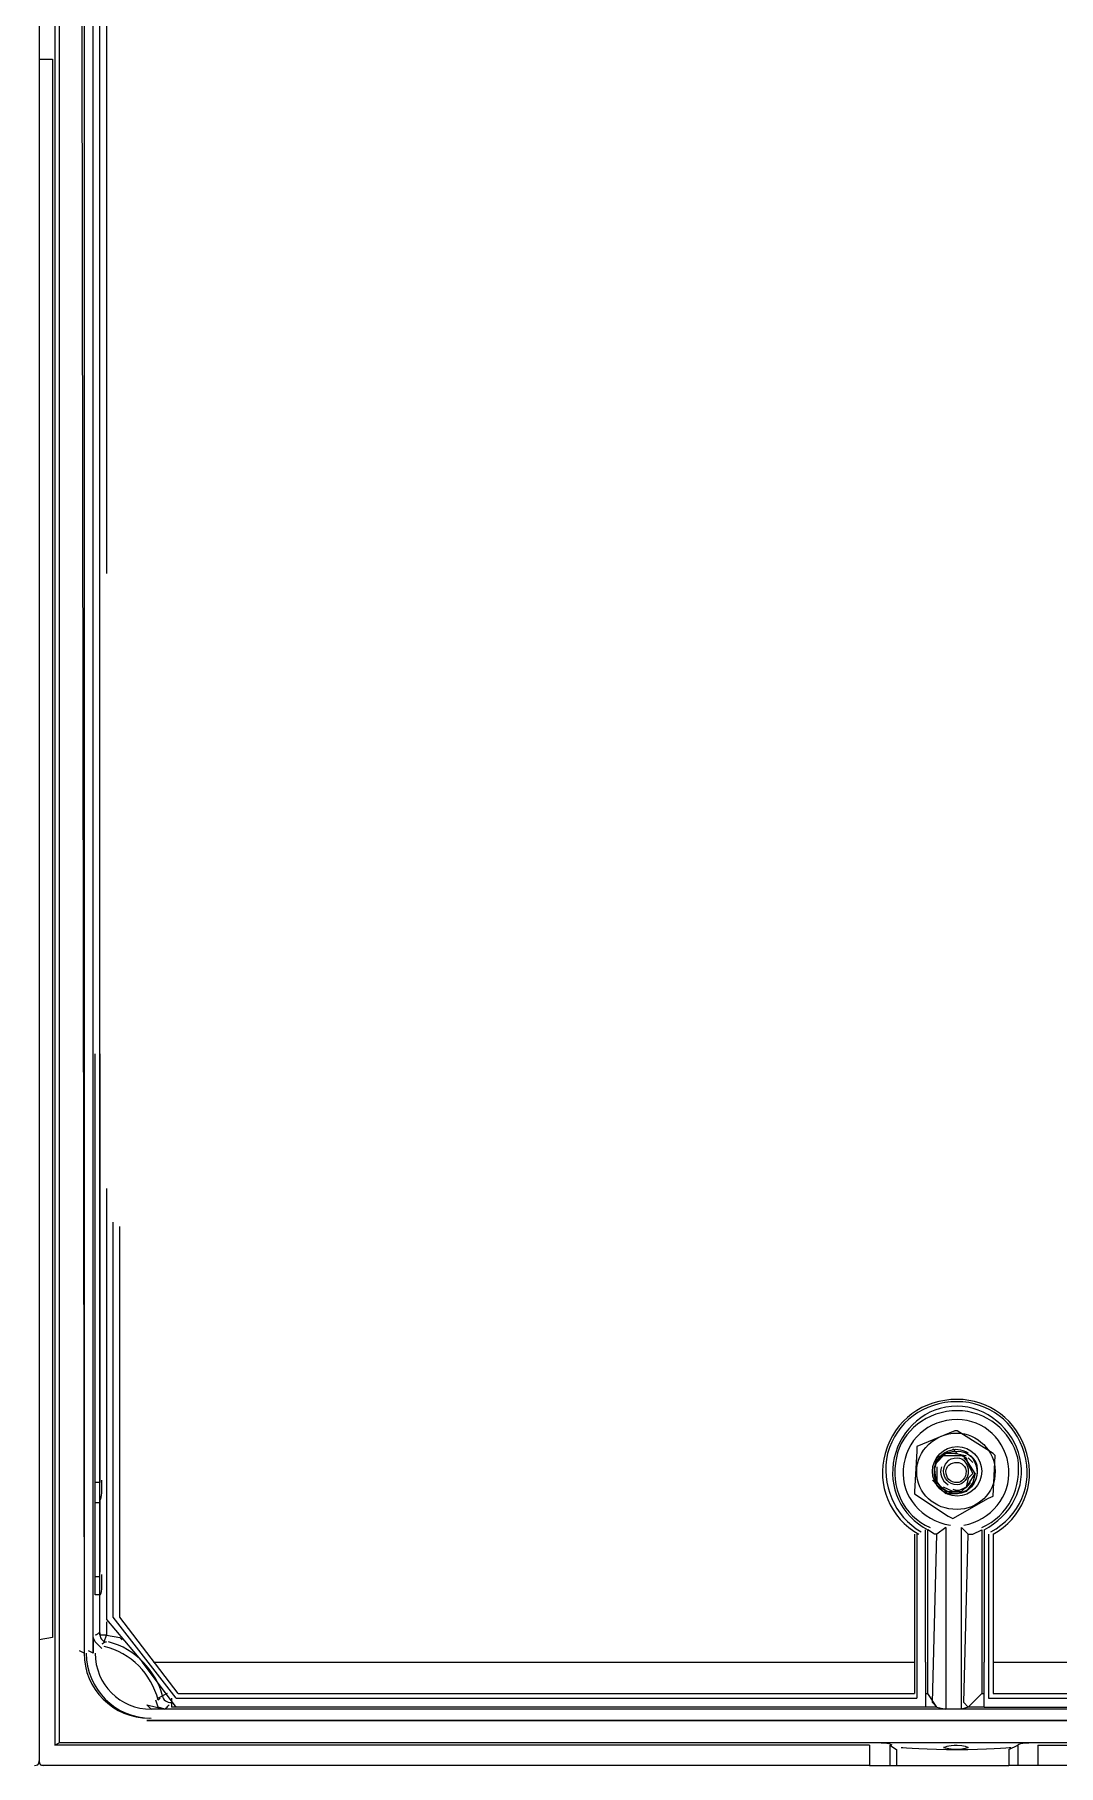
# Model space of a CAD drawing. Header units: metres. Extents: x 2999 to 3164, y 1641 to 1678.
# Drawn here: x 3002.919 to 3003.627, y 1650.142 to 1651.339 of the extents above; entities that cross this region are included whole.
import ezdxf

# ---------------------------------------------------------------- set-up
doc = ezdxf.new("R2010")
doc.units = ezdxf.units.M

msp = doc.modelspace()

# ---------------------------------------------------------------- linework, layer by layer
at = {"color": 7, "linetype": 'Continuous', "lineweight": 20, "true_color": 0x000007}
for points in [[(3002.922, 1652.675), (3002.922, 1650.1437), (3002.922, 1650.1437)], [(3002.922, 1652.675), (3002.922, 1650.1437), (3002.922, 1650.1437)], [(3002.9639, 1650.6761), (3002.9639, 1652.5927), (3002.9593, 1652.5974), (3002.9593, 1652.4592)], [(3002.936, 1652.5834), (3002.936, 1650.1577), (3002.936, 1650.1577)], [(3002.9639, 1652.5927), (3002.9686, 1652.5927), (3002.9686, 1650.9663)], [(3002.9329, 1652.5756), (3002.9329, 1650.1562), (3002.9329, 1650.1562)], [(3002.9531, 1652.4655), (3002.9499, 1652.4686), (3002.9531, 1650.2198)], [(3002.9593, 1650.2198), (3002.9593, 1652.4592), (3002.9531, 1652.4655), (3002.9531, 1650.2198)], [(3002.922, 1651.3217), (3002.9313, 1651.3217), (3002.9313, 1650.2307), (3002.922, 1650.2291)], [(3002.9639, 1650.2322), (3002.9639, 1650.6761), (3002.9639, 1650.6761)], [(3002.9639, 1650.2601), (3002.9608, 1650.2601), (3002.9608, 1650.6342)], [(3002.9639, 1650.6342), (3002.9639, 1650.3377), (3002.9639, 1650.3377)], [(3002.9686, 1650.541), (3002.9686, 1650.2431), (3002.9686, 1650.2431)], [(3002.9732, 1650.2446), (3002.9732, 1650.5178), (3002.9732, 1650.5178)], [(3002.9779, 1650.2446), (3002.9779, 1650.5147), (3002.9779, 1650.5147)], [(3003.5645, 1650.3362), (3003.5692, 1650.3439), (3003.5645, 1650.3517), (3003.5614, 1650.3564), (3003.5552, 1650.3579), (3003.549, 1650.3579), (3003.5428, 1650.3548), (3003.5412, 1650.3486), (3003.5412, 1650.3424), (3003.5428, 1650.3362), (3003.5474, 1650.3315), (3003.5443, 1650.3346)], [(3003.5506, 1650.33), (3003.5474, 1650.3315), (3003.5428, 1650.3362), (3003.5412, 1650.3424), (3003.5412, 1650.3486), (3003.5428, 1650.3517), (3003.5474, 1650.3564), (3003.5537, 1650.3564), (3003.5599, 1650.3564), (3003.563, 1650.3548), (3003.5645, 1650.3502), (3003.5676, 1650.3439), (3003.5645, 1650.3408), (3003.563, 1650.3346), (3003.5568, 1650.3315), (3003.5537, 1650.3315), (3003.5474, 1650.3346)], [(3003.5568, 1650.3579), (3003.5537, 1650.361), (3003.5537, 1650.361)], [(3003.5552, 1650.3579), (3003.5568, 1650.3579), (3003.5568, 1650.3579)], [(3003.5599, 1650.3564), (3003.563, 1650.3564), (3003.563, 1650.3564)], [(3003.5428, 1650.3486), (3003.5428, 1650.3377), (3003.549, 1650.3315), (3003.5599, 1650.3315), (3003.5645, 1650.3362)], [(3003.5692, 1650.3439), (3003.5676, 1650.3377), (3003.563, 1650.3315), (3003.5568, 1650.33), (3003.5506, 1650.33)], [(3003.5645, 1650.3517), (3003.5614, 1650.3548), (3003.5614, 1650.3548)], [(3003.5676, 1650.3517), (3003.5645, 1650.3548), (3003.5645, 1650.3548)], [(3002.9639, 1650.3377), (3002.9608, 1650.3377), (3002.9608, 1650.3377)], [(3003.5428, 1650.3362), (3003.5397, 1650.3393), (3003.5397, 1650.3393)], [(3003.549, 1650.33), (3003.5474, 1650.3315), (3003.5474, 1650.3315)], [(3003.5676, 1650.3377), (3003.5676, 1650.3362), (3003.5676, 1650.3362)], [(3002.9639, 1650.3238), (3002.9608, 1650.3238), (3002.9608, 1650.3238)], [(3003.5273, 1650.302), (3003.5273, 1650.1919), (3003.5273, 1650.1919)], [(3003.5288, 1650.302), (3003.5288, 1650.1887), (3003.5288, 1650.1887)], [(3003.535, 1650.2136), (3003.535, 1650.3051), (3003.535, 1650.3051)], [(3003.549, 1650.3067), (3003.5428, 1650.302), (3003.5412, 1650.302), (3003.5366, 1650.3051)], [(3003.5428, 1650.1825), (3003.5366, 1650.1919), (3003.5366, 1650.3051)], [(3003.5428, 1650.1825), (3003.5397, 1650.1856), (3003.5428, 1650.302)], [(3003.549, 1650.3067), (3003.549, 1650.181), (3003.549, 1650.181)], [(3003.5599, 1650.3067), (3003.5645, 1650.302), (3003.5676, 1650.302), (3003.5738, 1650.3051)], [(3003.5599, 1650.181), (3003.5599, 1650.3067), (3003.5599, 1650.3067)], [(3003.5645, 1650.1825), (3003.5614, 1650.1856), (3003.5645, 1650.302)], [(3003.5738, 1650.3051), (3003.5738, 1650.1919), (3003.5645, 1650.1825)], [(3003.5754, 1650.3051), (3003.5754, 1650.2136), (3003.5754, 1650.2136)], [(3003.5785, 1650.302), (3003.5785, 1650.1887), (3003.5785, 1650.1887)], [(3003.5816, 1650.302), (3003.5816, 1650.1919), (3003.5816, 1650.1919)], [(3002.9639, 1650.2726), (3002.9608, 1650.2726), (3002.9608, 1650.2726)], [(3002.9639, 1650.2601), (3002.9608, 1650.2601), (3002.9608, 1650.2601)], [(3002.9686, 1650.2431), (3002.9934, 1650.2136), (3002.9934, 1650.2136)], [(3002.9686, 1650.2415), (3002.9686, 1650.2322), (3002.9686, 1650.2322)], [(3003.0167, 1650.1887), (3002.9732, 1650.2446), (3002.9732, 1650.2446)], [(3003.0182, 1650.1919), (3002.9779, 1650.2446), (3002.9779, 1650.2446)], [(3002.9593, 1650.2307), (3002.9593, 1650.2198), (3002.9593, 1650.2198)], [(3002.9655, 1650.2229), (3002.9608, 1650.2275), (3002.9593, 1650.2307)], [(3002.967, 1650.2275), (3002.9686, 1650.2322), (3002.9639, 1650.2322)], [(3002.9686, 1650.2322), (3002.9779, 1650.2307), (3002.9794, 1650.2291)], [(3002.9531, 1650.2198), (3002.9499, 1650.2213), (3002.9499, 1650.2213)], [(3002.9593, 1650.2198), (3002.9562, 1650.2213), (3002.9562, 1650.2213)], [(3003.0167, 1650.1825), (3002.9934, 1650.2136), (3002.9934, 1650.2136)], [(3003.0012, 1650.2136), (3003.5273, 1650.2136), (3003.5273, 1650.2136)], [(3003.535, 1650.2136), (3003.535, 1650.1825), (3003.0167, 1650.1825)], [(3003.5754, 1650.1825), (3003.5754, 1650.2136), (3003.5754, 1650.2136)], [(3003.5754, 1650.1825), (3004.0922, 1650.1825), (3004.1155, 1650.2136)], [(3003.5816, 1650.2136), (3004.1062, 1650.2136), (3004.1062, 1650.2136)], [(3003.0105, 1650.1919), (3003.0043, 1650.1887), (3003.0043, 1650.1887)], [(3003.0136, 1650.1887), (3003.0136, 1650.1825), (3003.0136, 1650.1825)], [(3003.0167, 1650.1887), (3003.5288, 1650.1887), (3003.5288, 1650.1887)], [(3003.0182, 1650.1919), (3003.5273, 1650.1919), (3003.5273, 1650.1919)], [(3003.535, 1650.1919), (3003.5366, 1650.1919), (3003.5366, 1650.1919)], [(3003.5738, 1650.1919), (3003.5754, 1650.1919), (3003.5754, 1650.1919)], [(3003.5785, 1650.1887), (3004.0891, 1650.1887), (3004.0891, 1650.1887)], [(3003.5816, 1650.1919), (3004.0875, 1650.1919), (3004.0875, 1650.1919)], [(3002.9996, 1650.181), (3002.9965, 1650.1841), (3003.0089, 1650.181)], [(3002.9965, 1650.1732), (3004.1108, 1650.1732), (3004.1077, 1650.1763)], [(3004.1108, 1650.181), (3002.9996, 1650.181), (3002.9996, 1650.181)], [(3003.0089, 1650.181), (3003.0043, 1650.1825), (3003.0027, 1650.1872)], [(3003.0167, 1650.1825), (3003.0136, 1650.1825), (3003.0136, 1650.1825)], [(3003.5428, 1650.1825), (3003.535, 1650.1825), (3003.535, 1650.1825)], [(3003.5428, 1650.1825), (3003.549, 1650.181), (3003.549, 1650.181)], [(3003.5645, 1650.1825), (3003.5599, 1650.181), (3003.549, 1650.181)], [(3003.5754, 1650.1825), (3003.5645, 1650.1825), (3003.5645, 1650.1825)], [(3002.9996, 1650.1732), (3002.9965, 1650.1732), (3002.9965, 1650.1732)], [(3004.1108, 1650.1732), (3002.9996, 1650.1732), (3002.9996, 1650.1732)], [(3003.4962, 1650.1562), (3002.9329, 1650.1562), (3002.936, 1650.1577)], [(3003.6126, 1650.1562), (3004.1744, 1650.1562), (3004.1729, 1650.1577), (3002.936, 1650.1577)], [(3003.4962, 1650.1562), (3003.4962, 1650.1422), (3003.5102, 1650.1422)], [(3003.5102, 1650.1562), (3003.5149, 1650.1531), (3003.5149, 1650.1531)], [(3003.5102, 1650.1562), (3003.5102, 1650.1422), (3003.5149, 1650.1422)], [(3003.5149, 1650.1531), (3003.5149, 1650.1422), (3003.5925, 1650.1422)], [(3003.5925, 1650.1531), (3003.5987, 1650.1562), (3003.5987, 1650.1562)], [(3003.5987, 1650.1562), (3003.5987, 1650.1422), (3003.5925, 1650.1422)], [(3003.5925, 1650.1531), (3003.5925, 1650.1422), (3003.5925, 1650.1422)], [(3003.6126, 1650.1562), (3003.6126, 1650.1422), (3003.5987, 1650.1422)], [(3003.4962, 1650.1422), (3002.9236, 1650.1422), (3002.9236, 1650.1422)], [(3004.1853, 1650.1422), (3003.6126, 1650.1422), (3003.6126, 1650.1422)]]:
    msp.add_lwpolyline(points, dxfattribs=at)
msp.add_lwpolyline([(3003.5831, 1650.3564), (3003.5816, 1650.3579), (3003.5568, 1650.3734), (3003.5552, 1650.3734), (3003.5288, 1650.3626), (3003.5288, 1650.3595), (3003.5273, 1650.3315), (3003.5273, 1650.33), (3003.5506, 1650.3145), (3003.5537, 1650.3129), (3003.5785, 1650.3269), (3003.5816, 1650.3284)], close=True, dxfattribs=at)
for points, knots in [([(3003.5816, 1650.302), (3003.6018, 1650.3129), (3003.6111, 1650.3362), (3003.6049, 1650.3579), (3003.6049, 1650.3579), (3003.5987, 1650.3812), (3003.5785, 1650.3952), (3003.5568, 1650.3952), (3003.5568, 1650.3952), (3003.5335, 1650.3952), (3003.5133, 1650.3812), (3003.5071, 1650.3579), (3003.5071, 1650.3579), (3003.5009, 1650.3362), (3003.5102, 1650.3129), (3003.5304, 1650.302)], [0, 0, 0, 0, 0.0625, 0.0625, 0.0625, 0.062501, 0.125, 0.125, 0.125, 0.125001, 0.1875, 0.1875, 0.1875, 0.187501, 1, 1, 1, 1]), ([(3003.58, 1650.3036), (3003.6002, 1650.3145), (3003.6095, 1650.3362), (3003.6033, 1650.3579), (3003.6033, 1650.3579), (3003.5971, 1650.3796), (3003.5785, 1650.3936), (3003.5568, 1650.3936), (3003.5568, 1650.3936), (3003.5335, 1650.3936), (3003.5149, 1650.3796), (3003.5087, 1650.3579), (3003.5087, 1650.3579), (3003.504, 1650.3362), (3003.5133, 1650.3145), (3003.5319, 1650.3036)], [0, 0, 0, 0, 0.0625, 0.0625, 0.0625, 0.062501, 0.125, 0.125, 0.125, 0.125001, 0.1875, 0.1875, 0.1875, 0.187501, 1, 1, 1, 1]), ([(3003.5754, 1650.3051), (3003.594, 1650.3145), (3003.6049, 1650.3346), (3003.6002, 1650.3548), (3003.6002, 1650.3548), (3003.5956, 1650.375), (3003.5769, 1650.3905), (3003.5568, 1650.3905), (3003.5568, 1650.3905), (3003.535, 1650.3905), (3003.518, 1650.375), (3003.5133, 1650.3548), (3003.5133, 1650.3548), (3003.5087, 1650.3346), (3003.518, 1650.3145), (3003.5366, 1650.3051)], [0, 0, 0, 0, 0.0625, 0.0625, 0.0625, 0.062501, 0.125, 0.125, 0.125, 0.125001, 0.1875, 0.1875, 0.1875, 0.187501, 1, 1, 1, 1]), ([(3003.5738, 1650.3067), (3003.5925, 1650.3145), (3003.6018, 1650.3346), (3003.5987, 1650.3548), (3003.5987, 1650.3548), (3003.594, 1650.3734), (3003.5769, 1650.3874), (3003.5568, 1650.3874), (3003.5568, 1650.3874), (3003.5366, 1650.3874), (3003.518, 1650.3734), (3003.5149, 1650.3548), (3003.5149, 1650.3548), (3003.5102, 1650.3346), (3003.5195, 1650.3145), (3003.5381, 1650.3067)], [0, 0, 0, 0, 0.0625, 0.0625, 0.0625, 0.062501, 0.125, 0.125, 0.125, 0.125001, 0.1875, 0.1875, 0.1875, 0.187501, 1, 1, 1, 1]), ([(3003.5614, 1650.3082), (3003.58, 1650.3114), (3003.594, 1650.3284), (3003.5925, 1650.347), (3003.5925, 1650.347), (3003.5909, 1650.3672), (3003.5754, 1650.3812), (3003.5568, 1650.3812), (3003.5568, 1650.3812), (3003.5366, 1650.3812), (3003.5211, 1650.3672), (3003.5195, 1650.347), (3003.5195, 1650.347), (3003.518, 1650.3284), (3003.5319, 1650.3114), (3003.5521, 1650.3082)], [0, 0, 0, 0, 0.0625, 0.0625, 0.0625, 0.062501, 0.125, 0.125, 0.125, 0.125001, 0.1875, 0.1875, 0.1875, 0.187501, 1, 1, 1, 1]), ([(3003.5831, 1650.3455), (3003.5831, 1650.3595), (3003.5707, 1650.3719), (3003.5568, 1650.3719), (3003.5568, 1650.3719), (3003.5412, 1650.3719), (3003.5288, 1650.3595), (3003.5288, 1650.3455), (3003.5288, 1650.3455), (3003.5288, 1650.33), (3003.5412, 1650.3191), (3003.5568, 1650.3191), (3003.5568, 1650.3191), (3003.5707, 1650.3191), (3003.5831, 1650.33), (3003.5831, 1650.3455)], [0, 0, 0, 0, 0.0625, 0.0625, 0.0625, 0.062501, 0.125, 0.125, 0.125, 0.125001, 0.1875, 0.1875, 0.1875, 0.187501, 1, 1, 1, 1]), ([(3003.5738, 1650.3455), (3003.5738, 1650.3548), (3003.5661, 1650.3626), (3003.5568, 1650.3626), (3003.5568, 1650.3626), (3003.5474, 1650.3626), (3003.5397, 1650.3548), (3003.5397, 1650.3455), (3003.5397, 1650.3455), (3003.5397, 1650.3362), (3003.5474, 1650.3284), (3003.5568, 1650.3284), (3003.5568, 1650.3284), (3003.5661, 1650.3284), (3003.5738, 1650.3362), (3003.5738, 1650.3455)], [0, 0, 0, 0, 0.0625, 0.0625, 0.0625, 0.062501, 0.125, 0.125, 0.125, 0.125001, 0.1875, 0.1875, 0.1875, 0.187501, 1, 1, 1, 1]), ([(3003.5645, 1650.3579), (3003.5599, 1650.361), (3003.5552, 1650.361), (3003.5506, 1650.3595), (3003.5506, 1650.3595), (3003.5443, 1650.3564), (3003.5412, 1650.3517), (3003.5412, 1650.347), (3003.5412, 1650.347), (3003.5412, 1650.3408), (3003.5428, 1650.3362), (3003.5474, 1650.3331)], [0, 0, 0, 0, 0.083333, 0.083333, 0.083333, 0.083334, 0.166667, 0.166667, 0.166667, 0.166668, 1, 1, 1, 1]), ([(3003.5707, 1650.3455), (3003.5707, 1650.3533), (3003.5645, 1650.3595), (3003.5568, 1650.3595), (3003.5568, 1650.3595), (3003.5474, 1650.3595), (3003.5412, 1650.3533), (3003.5412, 1650.3455), (3003.5412, 1650.3455), (3003.5412, 1650.3377), (3003.5474, 1650.33), (3003.5568, 1650.33), (3003.5568, 1650.33), (3003.5645, 1650.33), (3003.5707, 1650.3377), (3003.5707, 1650.3455)], [0, 0, 0, 0, 0.0625, 0.0625, 0.0625, 0.062501, 0.125, 0.125, 0.125, 0.125001, 0.1875, 0.1875, 0.1875, 0.187501, 1, 1, 1, 1]), ([(3003.5474, 1650.3331), (3003.5537, 1650.3284), (3003.563, 1650.33), (3003.5676, 1650.3362), (3003.5676, 1650.3362), (3003.5723, 1650.3424), (3003.5723, 1650.3517), (3003.5661, 1650.3564)], [0, 0, 0, 0, 0.125, 0.125, 0.125, 0.125001, 1, 1, 1, 1]), ([(3003.5645, 1650.3455), (3003.5645, 1650.3502), (3003.5614, 1650.3548), (3003.5568, 1650.3548), (3003.5568, 1650.3548), (3003.5506, 1650.3548), (3003.5474, 1650.3502), (3003.5474, 1650.3455), (3003.5474, 1650.3455), (3003.5474, 1650.3408), (3003.5506, 1650.3362), (3003.5568, 1650.3362), (3003.5568, 1650.3362), (3003.5614, 1650.3362), (3003.5645, 1650.3408), (3003.5645, 1650.3455)], [0, 0, 0, 0, 0.0625, 0.0625, 0.0625, 0.062501, 0.125, 0.125, 0.125, 0.125001, 0.1875, 0.1875, 0.1875, 0.187501, 1, 1, 1, 1]), ([(3003.563, 1650.3455), (3003.563, 1650.3486), (3003.5599, 1650.3517), (3003.5568, 1650.3517), (3003.5568, 1650.3517), (3003.5521, 1650.3517), (3003.549, 1650.3486), (3003.549, 1650.3455), (3003.549, 1650.3455), (3003.549, 1650.3408), (3003.5521, 1650.3377), (3003.5568, 1650.3377), (3003.5568, 1650.3377), (3003.5599, 1650.3377), (3003.563, 1650.3408), (3003.563, 1650.3455)], [0, 0, 0, 0, 0.0625, 0.0625, 0.0625, 0.062501, 0.125, 0.125, 0.125, 0.125001, 0.1875, 0.1875, 0.1875, 0.187501, 1, 1, 1, 1]), ([(3003.518, 1650.1546), (3003.5195, 1650.1546), (3003.5366, 1650.1531), (3003.5568, 1650.1531), (3003.5568, 1650.1531), (3003.5769, 1650.1531), (3003.5925, 1650.1546), (3003.594, 1650.1546)], [0, 0, 0, 0, 0.125, 0.125, 0.125, 0.125001, 1, 1, 1, 1]), ([(3003.5645, 1650.1546), (3003.5645, 1650.1546), (3003.5614, 1650.1562), (3003.5568, 1650.1562), (3003.5568, 1650.1562), (3003.5506, 1650.1562), (3003.5474, 1650.1546), (3003.5474, 1650.1546), (3003.5474, 1650.1546), (3003.5474, 1650.1546), (3003.5506, 1650.1531), (3003.5568, 1650.1531), (3003.5568, 1650.1531), (3003.5614, 1650.1531), (3003.5645, 1650.1546), (3003.5645, 1650.1546)], [0, 0, 0, 0, 0.0625, 0.0625, 0.0625, 0.062501, 0.125, 0.125, 0.125, 0.125001, 0.1875, 0.1875, 0.1875, 0.187501, 1, 1, 1, 1])]:
    msp.add_open_spline(points, degree=3, knots=knots, dxfattribs=at)
for points in [[(3003.5459, 1650.3486), (3003.5443, 1650.3439), (3003.5459, 1650.3393), (3003.5506, 1650.3362)], [(3003.5707, 1650.3455), (3003.5707, 1650.3486), (3003.5692, 1650.3517), (3003.5676, 1650.3548)], [(3002.9639, 1650.3253), (3002.9655, 1650.3269), (3002.9655, 1650.3331), (3002.9655, 1650.3393)], [(3003.5537, 1650.3331), (3003.5583, 1650.3315), (3003.563, 1650.3331), (3003.5661, 1650.3377)], [(3002.9639, 1650.3284), (3002.9639, 1650.3207), (3002.9639, 1650.3005), (3002.9639, 1650.2757)], [(3002.9639, 1650.2601), (3002.9655, 1650.2601), (3002.9655, 1650.2663), (3002.9655, 1650.2741)], [(3002.9639, 1650.2338), (3002.9624, 1650.2338), (3002.9624, 1650.2322), (3002.9608, 1650.2322)], [(3002.9639, 1650.2338), (3002.9639, 1650.2307), (3002.9655, 1650.2275), (3002.9686, 1650.2275)], [(3002.9686, 1650.2275), (3002.967, 1650.2275), (3002.9655, 1650.226), (3002.9655, 1650.226)], [(3003.0043, 1650.1872), (3002.9996, 1650.2058), (3002.9856, 1650.2198), (3002.967, 1650.2244)], [(3003.0074, 1650.1903), (3003.0027, 1650.2074), (3002.9887, 1650.2229), (3002.9701, 1650.2275)], [(3002.9531, 1650.2198), (3002.9531, 1650.195), (3002.9732, 1650.1748), (3002.9981, 1650.1748)], [(3002.9546, 1650.2198), (3002.9546, 1650.195), (3002.9748, 1650.1748), (3002.9996, 1650.1748)], [(3002.9608, 1650.2198), (3002.9608, 1650.1981), (3002.9779, 1650.181), (3002.9996, 1650.181)], [(3002.9608, 1650.2198), (3002.9608, 1650.1981), (3002.9779, 1650.181), (3002.9996, 1650.181)], [(3003.0043, 1650.1872), (3003.0043, 1650.1872), (3003.0058, 1650.1887), (3003.0058, 1650.1887)], [(3003.0074, 1650.1903), (3003.0074, 1650.1872), (3003.0105, 1650.1856), (3003.0136, 1650.1856)], [(3003.0089, 1650.181), (3003.0105, 1650.1825), (3003.0105, 1650.1825), (3003.012, 1650.1841)], [(3003.5118, 1650.1562), (3003.5102, 1650.1577), (3003.504, 1650.1577), (3003.4962, 1650.1577)], [(3003.6142, 1650.1577), (3003.6064, 1650.1577), (3003.6002, 1650.1577), (3003.5987, 1650.1562)], [(3002.9189, 1650.1422), (3002.9205, 1650.1422), (3002.922, 1650.1422), (3002.922, 1650.1453)], [(3002.922, 1650.1453), (3002.922, 1650.1422), (3002.9236, 1650.1422), (3002.9251, 1650.1422)]]:
    msp.add_open_spline(points, degree=3, dxfattribs=at)

doc.saveas('drawing.dxf')
